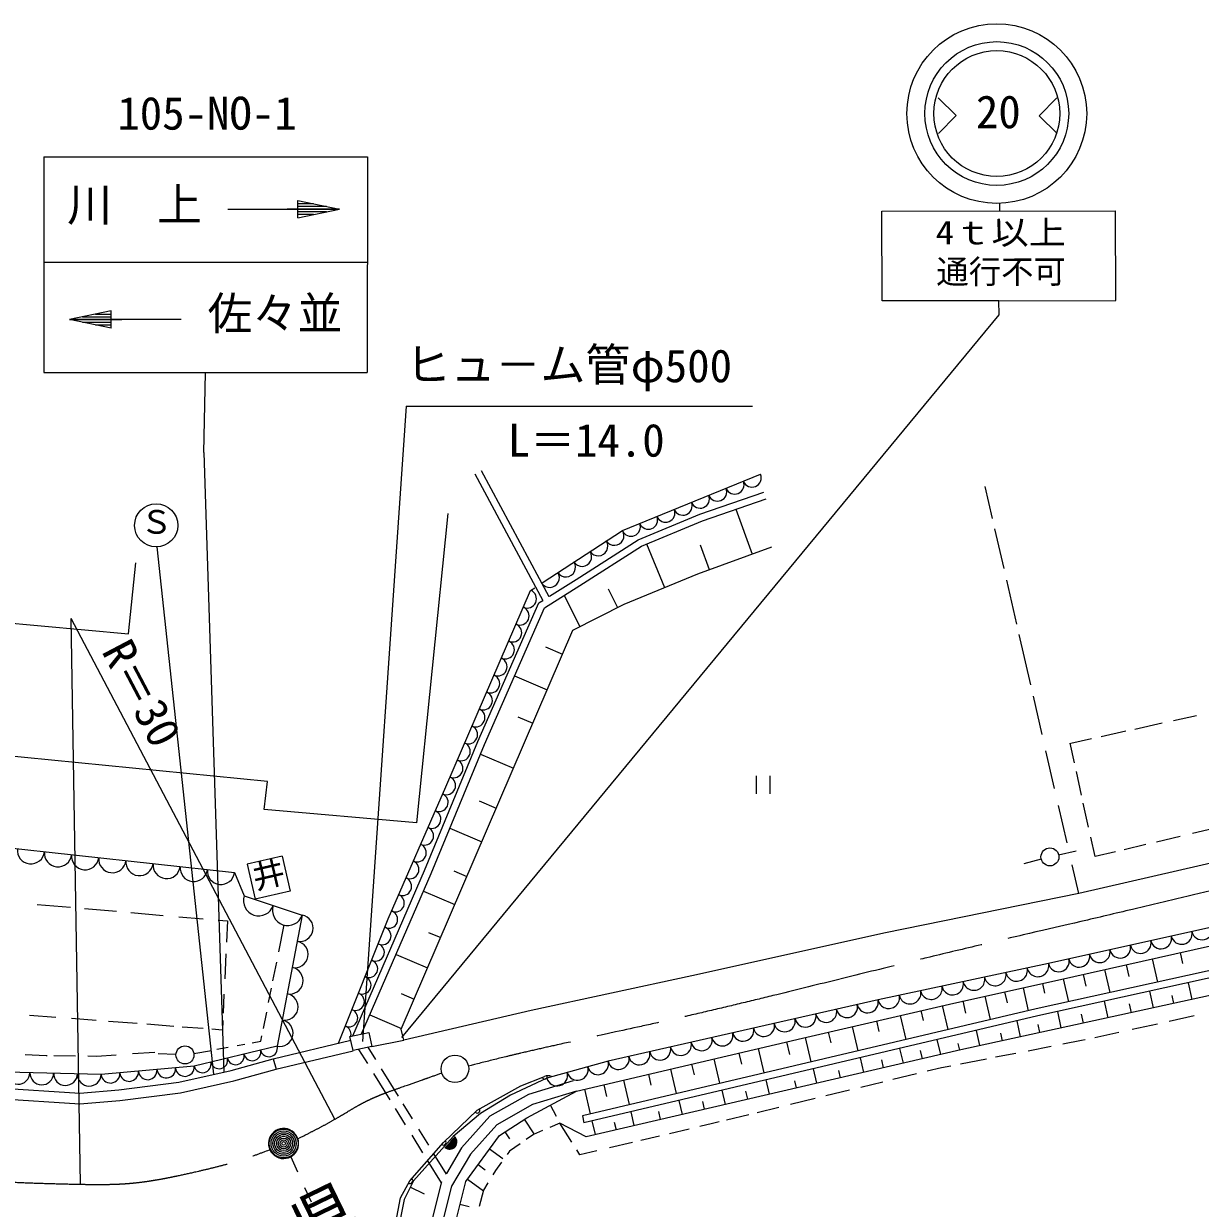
# Model space of a CAD drawing. Units: millimetres, scale not verified. Extents: x 40000 to 680000, y 20000 to 380000.
# Drawn here: x 374846 to 440296, y 249745 to 315653 of the extents above; entities that cross this region are included whole.
import ezdxf
from ezdxf.enums import TextEntityAlignment as Align

# ---------------------------------------------------------------- set-up
doc = ezdxf.new("R2010")
doc.units = ezdxf.units.MM
doc.header["$LTSCALE"] = 1000
doc.linetypes.add('CHAIN', pattern=[18.5, 12, -1.5, 3.5, -1.5])
for name, color, linetype, lineweight in [('M-BGD', 7, 'Continuous', 13), ('M-BMK', 2, 'CHAIN', 13), ('M-BMK-SRVR', 3, 'Continuous', 13), ('M-STR-HTXT', 7, 'Continuous', 13), ('M-STR-STR3', 7, 'Continuous', 13), ('M-STR-STRC', 7, 'Continuous', 13), ('M-TTL', 7, 'Continuous', 13)]:
    doc.layers.add(name, color=color, linetype=linetype, lineweight=lineweight)
doc.styles.add('@ＭＳ ゴシック', font='')
doc.styles.add('ＭＳ ゴシック', font='')
doc.styles.get('@ＭＳ ゴシック').set_extended_font_data('@MS Gothic')
doc.styles.get('ＭＳ ゴシック').set_extended_font_data('MS Gothic')

msp = doc.modelspace()

# ---------------------------------------------------------------- linework, layer by layer
at = {"layer": 'M-BGD'}
for p, q in [((384874, 291791), (384960, 296237)), ((400289, 290790), (404063, 283779)), ((399937, 290600), (403724, 283566)), ((408149, 287459), (415838, 290586)), ((412461, 288368), (416010, 289596)), ((428742, 288119), (428331, 289907)), ((412603, 287994), (416141, 289218)), ((398436, 288404), (396700, 271193)), ((409021, 286943), (412461, 288368)), ((414468, 288639), (415369, 286148)), ((403686, 284539), (408149, 287459)), ((409207, 286587), (412603, 287994)), ((429381, 285338), (428874, 287541)), ((405573, 284725), (409021, 286943)), ((409497, 286707), (410497, 284289)), ((405788, 284388), (409207, 286587)), ((412343, 285052), (416465, 286544)), ((412483, 286651), (412979, 285282)), ((380669, 281704), (381085, 285661)), ((404095, 283799), (405573, 284725)), ((408249, 283360), (412343, 285052)), ((398323, 273193), (403043, 284118)), ((403043, 284118), (403280, 284273)), ((403815, 283151), (405788, 284388)), ((407355, 284205), (407877, 283172)), ((430090, 282250), (429528, 284697)), ((400111, 275711), (403498, 283425)), ((403498, 283425), (403716, 283561)), ((404902, 283833), (405774, 282108)), ((365923, 283071), (380669, 281704)), ((400479, 275555), (403815, 283151)), ((405392, 281915), (408249, 283360)), ((378003, 251084), (377492, 282551)), ((392157, 254712), (377492, 282551)), ((395850, 259703), (405392, 281915)), ((430866, 278872), (430223, 281672)), ((403866, 280981), (404816, 280573)), ((402153, 279366), (403963, 278588)), ((431501, 276109), (431013, 278231)), ((402325, 277093), (403165, 276732)), ((438809, 276886), (440081, 277165)), ((434786, 276004), (436161, 276306)), ((436647, 276412), (438182, 276749)), ((388407, 273498), (364983, 275794)), ((397139, 268537), (400111, 275711)), ((397507, 268381), (400479, 275555)), ((433296, 274529), (433056, 275625)), ((433090, 275633), (434243, 275885)), ((400257, 275020), (402091, 274232)), ((432192, 273102), (431711, 275197)), ((415603, 272811), (415603, 273811)), ((416353, 273811), (416353, 272811)), ((433692, 272724), (433401, 274052)), ((388221, 271934), (388407, 273498)), ((395129, 265849), (398323, 273193)), ((400188, 272413), (401135, 272006)), ((434082, 270946), (433788, 272284)), ((396700, 271193), (388221, 271934)), ((432887, 270076), (432410, 272153)), ((398547, 270891), (400327, 270126)), ((441371, 270959), (439862, 270600)), ((365434, 270730), (386573, 268437)), ((434440, 269310), (434201, 270403)), ((439181, 270438), (437858, 270123)), ((432417, 269407), (433391, 269631)), ((445326, 269965), (433534, 267260)), ((435575, 269580), (434440, 269310)), ((437262, 269981), (436069, 269697)), ((389227, 269346), (387278, 268898)), ((389227, 269346), (389675, 267397)), ((431447, 269163), (430479, 268910)), ((386573, 268437), (387115, 267133)), ((387278, 268898), (387726, 266949)), ((393156, 259336), (397139, 268537)), ((393638, 259443), (397507, 268381)), ((398776, 268514), (399501, 268202)), ((433534, 267260), (433167, 268857)), ((387115, 267133), (390342, 266059)), ((389675, 267397), (387726, 266949)), ((397078, 267391), (398829, 266639)), ((433534, 267260), (422789, 265077)), ((432346, 262429), (452610, 266996)), ((375588, 266656), (377457, 266493)), ((378225, 266426), (380006, 266270)), ((380799, 266201), (382598, 266043)), ((383476, 265966), (384826, 265848)), ((385669, 265775), (386177, 265730)), ((386177, 265730), (386122, 264553)), ((390342, 266059), (388944, 258761)), ((392365, 258934), (395129, 265849)), ((443241, 265906), (431850, 263364)), ((389038, 264019), (389339, 265513)), ((397372, 265091), (398041, 264804)), ((422789, 265077), (412007, 262682)), ((455532, 264780), (426966, 258565)), ((386092, 263909), (386027, 262503)), ((395556, 263873), (397316, 263117)), ((443960, 263663), (431165, 260840)), ((439331, 263366), (439195, 263972)), ((388713, 262407), (388921, 263436)), ((431850, 263364), (422370, 261339)), ((444045, 263273), (431254, 260450)), ((435273, 261747), (434985, 263024)), ((436339, 262643), (436192, 263296)), ((437933, 262333), (437642, 263622)), ((412007, 262682), (403067, 260753)), ((426589, 261167), (432346, 262429)), ((432980, 261241), (432695, 262507)), ((433954, 262095), (433805, 262758)), ((388468, 261190), (388631, 262000)), ((395835, 261701), (396572, 261384)), ((429564, 261176), (429430, 261789)), ((430744, 260741), (430465, 262016)), ((431656, 261714), (431538, 262252)), ((437471, 261822), (437673, 260895)), ((439615, 262295), (439818, 261361)), ((385988, 261652), (385940, 260609)), ((422370, 261339), (407358, 257925)), ((418162, 259213), (426589, 261167)), ((426271, 259688), (425962, 261021)), ((427252, 260610), (427105, 261280)), ((428621, 260241), (428334, 261549)), ((434952, 261266), (435152, 260346)), ((436337, 261120), (436445, 260627)), ((438712, 261577), (438807, 261141)), ((376632, 260368), (375164, 260481)), ((388177, 259748), (388362, 260666)), ((394099, 260507), (395868, 259747)), ((403067, 260753), (395989, 259098)), ((431165, 260840), (405921, 254897)), ((431254, 260450), (406013, 254507)), ((423932, 259137), (423621, 260479)), ((424905, 260195), (424777, 260746)), ((432346, 260691), (432545, 259779)), ((433662, 260551), (433772, 260046)), ((439952, 260447), (438573, 260144)), ((378880, 260196), (377504, 260302)), ((381165, 260021), (379556, 260144)), ((383189, 259866), (381688, 259981)), ((384822, 259741), (383663, 259830)), ((385896, 259659), (385316, 259703)), ((385921, 260199), (385896, 259659)), ((395989, 259098), (395850, 259703)), ((421270, 258510), (420957, 259861)), ((422433, 259581), (422296, 260171)), ((430090, 260176), (430283, 259287)), ((431263, 259965), (431360, 259521)), ((437909, 259999), (436511, 259692)), ((387561, 258951), (388033, 259036)), ((388033, 259036), (388095, 259342)), ((388725, 258069), (393038, 259094)), ((392993, 259299), (394037, 259532)), ((393167, 258519), (392993, 259299)), ((394037, 259532), (394210, 258751)), ((394210, 258751), (395989, 259098)), ((405596, 256260), (418162, 259213)), ((418651, 257894), (418336, 259253)), ((419762, 258944), (419621, 259551)), ((425649, 259131), (425841, 258304)), ((427837, 259646), (428022, 258795)), ((429181, 259486), (429272, 259067)), ((433688, 259073), (432646, 258871)), ((433891, 259117), (433688, 259073)), ((435760, 259527), (434433, 259236)), ((380900, 258350), (382141, 258432)), ((384308, 258362), (385299, 258518)), ((388944, 258761), (384331, 257652)), ((385591, 258595), (386211, 258707)), ((386726, 258800), (387141, 258875)), ((388863, 257485), (393177, 258510)), ((394210, 258751), (393167, 258519)), ((393479, 258588), (393969, 257794)), ((393993, 258709), (394410, 258033)), ((426966, 258565), (406126, 253727)), ((414784, 257765), (414638, 258385)), ((416043, 257280), (415723, 258640)), ((417456, 258300), (417289, 259008)), ((423569, 258641), (423760, 257821)), ((424720, 258528), (424827, 258068)), ((426814, 258907), (426897, 258549)), ((430027, 258363), (428905, 258146)), ((431994, 258744), (430715, 258496)), ((374927, 258305), (376102, 258254)), ((376102, 258254), (376144, 258253)), ((376519, 258248), (377733, 258233)), ((378419, 258224), (378896, 258218)), ((378896, 258218), (379981, 258289)), ((383317, 258298), (382321, 258346)), ((386396, 257413), (388725, 258069)), ((388725, 258069), (388887, 257491)), ((407358, 257925), (403947, 256985)), ((412162, 257162), (412019, 257769)), ((413575, 256699), (413255, 258060)), ((421370, 258123), (421559, 257310)), ((422556, 258007), (422659, 257565)), ((428395, 258047), (426957, 257768)), ((379157, 257188), (373868, 257328)), ((384331, 257652), (379157, 257188)), ((383470, 256757), (386396, 257413)), ((386543, 256831), (388887, 257491)), ((394303, 257254), (395210, 255784)), ((394733, 257510), (395671, 255989)), ((409758, 256597), (409615, 257205)), ((410825, 257489), (411146, 256127)), ((418762, 257509), (418949, 256704)), ((420171, 257413), (420264, 257009)), ((424511, 257224), (423191, 256903)), ((425902, 257563), (425102, 257369)), ((426411, 257662), (425902, 257563)), ((369881, 256675), (377966, 256158)), ((380132, 256331), (383470, 256757)), ((383574, 256166), (386543, 256831)), ((403947, 256985), (401918, 256033)), ((405420, 256834), (402918, 256068)), ((407291, 255962), (407136, 256622)), ((408542, 255514), (408221, 256877)), ((416122, 256887), (416307, 256090)), ((417726, 256828), (417816, 256441)), ((422633, 256767), (421419, 256470)), ((369834, 256076), (377971, 255556)), ((377966, 256158), (380132, 256331)), ((377971, 255556), (380194, 255734)), ((380194, 255734), (383574, 256166)), ((401918, 256033), (400252, 255023)), ((402918, 256068), (400777, 254865)), ((402837, 254784), (405596, 256260)), ((405596, 256260), (403155, 255513)), ((406375, 255004), (406055, 256368)), ((411293, 255751), (411475, 254969)), ((413675, 256311), (413859, 255522)), ((415003, 256270), (415109, 255812)), ((418864, 255848), (417508, 255517)), ((420775, 256314), (419473, 255996)), ((395505, 255306), (396068, 254393)), ((395932, 255566), (396451, 254726)), ((403155, 255513), (401158, 254391)), ((404488, 254862), (404153, 255488)), ((408610, 255119), (408789, 254345)), ((410152, 255131), (410256, 254686)), ((412601, 255695), (412704, 255254)), ((416850, 255356), (415652, 255064)), ((400252, 255023), (398744, 253740)), ((400777, 254865), (399206, 253106)), ((401310, 253796), (402837, 254784)), ((403241, 253885), (402712, 254703)), ((404677, 254477), (404116, 254241)), ((406126, 253727), (404677, 254477)), ((405336, 253433), (404677, 254477)), ((405921, 254897), (406013, 254507)), ((406454, 254611), (406632, 253844)), ((407699, 254533), (407796, 254115)), ((413166, 254458), (412454, 254291)), ((413531, 254547), (413166, 254458)), ((415182, 254950), (413931, 254645)), ((396429, 253808), (397027, 252839)), ((396811, 254141), (397361, 253251)), ((399434, 251232), (401310, 253796)), ((401158, 254391), (399693, 252750)), ((401885, 253618), (401634, 254006)), ((403200, 253856), (402800, 253574)), ((403698, 254065), (403200, 253856)), ((410208, 253764), (409181, 253522)), ((411861, 254152), (410765, 253894)), ((398744, 253740), (396524, 251277)), ((399206, 253106), (398367, 251679)), ((402457, 253331), (401867, 252915)), ((408711, 253412), (407423, 253110)), ((397650, 252783), (398349, 251649)), ((399693, 252750), (398652, 250979)), ((401502, 252496), (400757, 253040)), ((401867, 252915), (401733, 252733)), ((405784, 252725), (405611, 252998)), ((406727, 252946), (405784, 252725)), ((397302, 252394), (398063, 251161)), ((400515, 251876), (400118, 252166)), ((401090, 251856), (400935, 251599)), ((401429, 252318), (401090, 251856)), ((396524, 251277), (396011, 250231)), ((398091, 251210), (397387, 248422)), ((398463, 247343), (399434, 251232)), ((400415, 250706), (399525, 251357)), ((400669, 251156), (400428, 250753)), ((397143, 250523), (396346, 250914)), ((398652, 250979), (397980, 248321)), ((400428, 250753), (400182, 249846)), ((396011, 250231), (395411, 247165)), ((399618, 249822), (399113, 249948))]:
    msp.add_line(p, q, dxfattribs=at)
for centre in [(431933, 269298), (383818, 258278)]:
    msp.add_circle(centre, 500, dxfattribs=at)
for centre, radius, start, end in [((414396, 290000), 519, 202.13191, 22.13191), ((415357, 290391), 519, 202.13191, 22.13191), ((412474, 289218), 519, 202.13191, 22.13191), ((413435, 289609), 519, 202.13191, 22.13191), ((411513, 288827), 519, 202.13191, 22.13191), ((409591, 288045), 519, 202.13191, 22.13191), ((410552, 288436), 519, 202.13191, 22.13191), ((407700, 287166), 536, 213.07911, 33.07911), ((408630, 287655), 519, 202.13191, 22.13191), ((406802, 286581), 536, 213.07911, 33.07911), ((405903, 285996), 536, 213.07911, 33.07911), ((405005, 285411), 536, 213.07911, 33.07911), ((404107, 284826), 536, 213.07911, 33.07911), ((402854, 283656), 515, 246.58203, 66.58203), ((402445, 282712), 515, 246.58203, 66.58203), ((402036, 281768), 515, 246.58203, 66.58203), ((401627, 280823), 515, 246.58203, 66.58203), ((401218, 279879), 515, 246.58203, 66.58203), ((400809, 278935), 515, 246.58203, 66.58203), ((400400, 277990), 515, 246.58203, 66.58203), ((399991, 277046), 515, 246.58203, 66.58203), ((399582, 276101), 515, 246.58203, 66.58203), ((399173, 275157), 515, 246.58203, 66.58203), ((398764, 274213), 515, 246.58203, 66.58203), ((398355, 273268), 515, 246.58203, 66.58203), ((397947, 272329), 510, 246.49355, 66.49355), ((397541, 271394), 510, 246.49355, 66.49355), ((397134, 270460), 510, 246.49355, 66.49355), ((375248, 269666), 759, 173.81038, 353.81038), ((376758, 269502), 759, 173.81038, 353.81038), ((396728, 269525), 510, 246.49355, 66.49355), ((378268, 269338), 759, 173.81038, 353.81038), ((379778, 269174), 759, 173.81038, 353.81038), ((381288, 269011), 759, 173.81038, 353.81038), ((382798, 268847), 759, 173.81038, 353.81038), ((396321, 268590), 510, 246.49355, 66.49355), ((384308, 268683), 759, 173.81038, 353.81038), ((385818, 268519), 759, 173.81038, 353.81038), ((395915, 267656), 510, 246.49355, 66.49355), ((387922, 266864), 850, 161.58083, 341.58083), ((395526, 266731), 493, 247.93091, 67.93091), ((389535, 266327), 850, 161.58083, 341.58083), ((395155, 265817), 493, 247.93091, 67.93091), ((390202, 265329), 743, 259.15769, 79.15769), ((394785, 264903), 493, 247.93091, 67.93091), ((439254, 265016), 584, 192.58058, 12.58058), ((440393, 265271), 584, 192.58058, 12.58058), ((389922, 263869), 743, 259.15769, 79.15769), ((394414, 263988), 493, 247.93091, 67.93091), ((435837, 264254), 584, 192.58058, 12.58058), ((436976, 264508), 584, 192.58058, 12.58058), ((438115, 264762), 584, 192.58058, 12.58058), ((433559, 263745), 584, 192.58058, 12.58058), ((434698, 264000), 584, 192.58058, 12.58058), ((389643, 262410), 743, 259.15769, 79.15769), ((394043, 263074), 493, 247.93091, 67.93091), ((430073, 262985), 606, 192.05515, 12.05515), ((431258, 263238), 606, 192.05515, 12.05515), ((432420, 263491), 584, 192.58058, 12.58058), ((393673, 262160), 493, 247.93091, 67.93091), ((426518, 262225), 606, 192.05515, 12.05515), ((427703, 262478), 606, 192.05515, 12.05515), ((428888, 262731), 606, 192.05515, 12.05515), ((389363, 260950), 743, 259.15769, 79.15769), ((393302, 261245), 493, 247.93091, 67.93091), ((424147, 261719), 606, 192.05515, 12.05515), ((425332, 261972), 606, 192.05515, 12.05515), ((420638, 260946), 592, 192.81236, 12.81236), ((421792, 261208), 592, 192.81236, 12.81236), ((422962, 261466), 606, 192.05515, 12.05515), ((392931, 260331), 493, 247.93091, 67.93091), ((418328, 260420), 592, 192.81236, 12.81236), ((419483, 260683), 592, 192.81236, 12.81236), ((389084, 259491), 743, 259.15769, 79.15769), ((392561, 259417), 493, 351.98922, 67.93091), ((414864, 259632), 592, 192.81236, 12.81236), ((416019, 259895), 592, 192.81236, 12.81236), ((417173, 260158), 592, 192.81236, 12.81236), ((412554, 259107), 592, 192.81236, 12.81236), ((413709, 259370), 592, 192.81236, 12.81236), ((387560, 258428), 474, 193.52392, 13.52392), ((388483, 258650), 474, 193.52392, 13.52392), ((409090, 258319), 592, 192.81236, 12.81236), ((410245, 258582), 592, 192.81236, 12.81236), ((411399, 258845), 592, 192.81236, 12.81236), ((384792, 257762), 474, 193.52392, 13.52392), ((385715, 257984), 474, 193.52392, 13.52392), ((386637, 258206), 474, 193.52392, 13.52392), ((406789, 257769), 590, 195.41665, 15.41665), ((407935, 258057), 592, 192.81236, 12.81236), ((374529, 257311), 661, 178.48354, 358.48354), ((375852, 257276), 661, 178.48354, 358.48354), ((377174, 257241), 661, 178.48354, 358.48354), ((378496, 257206), 661, 178.48354, 358.48354), ((379674, 257234), 520, 185.11831, 5.11831), ((380709, 257327), 520, 185.11831, 5.11831), ((381744, 257420), 520, 185.11831, 5.11831), ((382778, 257513), 520, 185.11831, 5.11831), ((383813, 257605), 520, 185.11831, 5.11831), ((404515, 257142), 590, 195.41665, 15.41665), ((405652, 257455), 590, 195.41665, 15.41665), ((398549, 253440), 400, 227.97029, 47.97029), ((398549, 253440), 400, 227.97029, 47.97029), ((398549, 253440), 350, 227.97029, 47.97029), ((398549, 253440), 300, 227.97029, 47.97029), ((398549, 253440), 250, 227.97029, 47.97029), ((398549, 253440), 200, 227.97029, 47.97029), ((398549, 253440), 150, 227.97029, 47.97029), ((398549, 253440), 100, 227.97029, 47.97029), ((398549, 253440), 50, 227.97029, 47.97029)]:
    msp.add_arc(centre, radius, start, end, dxfattribs=at)
at = {"layer": 'M-BMK'}
for p, q in [((389704, 252617), (390083, 251769)), ((390468, 250909), (390829, 250102))]:
    msp.add_line(p, q, dxfattribs=at)
for points, knots in [([(489349, 291993), (489239, 291885), (489129, 291777), (489019, 291670), (488919, 291573), (488818, 291476), (488717, 291380), (488536, 291206), (488354, 291033), (488172, 290860), (487080, 289821), (485987, 288782), (484889, 287750), (482234, 285255), (479543, 282803), (476871, 280315), (476062, 279562), (475255, 278806), (474387, 278127), (473570, 277489), (472699, 276919), (471839, 276335), (471390, 276030), (470943, 275721), (470479, 275439), (469996, 275145), (469495, 274880), (468989, 274629), (468668, 274470), (468345, 274316), (468018, 274170), (467365, 273878), (466697, 273617), (466018, 273390), (464970, 273039), (463897, 272768), (462822, 272510), (461371, 272161), (459916, 271834), (458462, 271507), (454449, 270603), (450436, 269687), (446432, 268740), (443125, 267957), (439824, 267153), (436517, 266372), (432706, 265472), (428886, 264603), (425079, 263683), (420391, 262550), (415721, 261341), (411017, 260274), (408858, 259784), (406691, 259324), (404530, 258839), (404170, 258758), (403810, 258676), (403450, 258594), (403090, 258512), (402730, 258431), (402371, 258346), (401434, 258127), (400501, 257890), (399568, 257653)], [0, 0, 0, 0, 1, 1, 1, 2, 2, 2, 3, 3, 3, 4, 4, 4, 5, 5, 5, 6, 6, 6, 7, 7, 7, 8, 8, 8, 9, 9, 9, 10, 10, 10, 11, 11, 11, 12, 12, 12, 13, 13, 13, 14, 14, 14, 15, 15, 15, 16, 16, 16, 17, 17, 17, 18, 18, 18, 19, 19, 19, 20, 20, 20, 21, 21, 21, 21]), ([(319440, 259238), (321336, 258789), (323233, 258340), (325135, 257914), (326629, 257579), (328127, 257258), (329628, 256955), (332718, 256331), (335822, 255783), (338932, 255267), (340495, 255008), (342058, 254757), (343622, 254503), (345741, 254160), (347859, 253811), (349987, 253541), (353567, 253086), (357174, 252854), (360755, 252393), (361441, 252305), (362125, 252208), (362812, 252129), (364987, 251879), (367180, 251807), (369358, 251577), (370138, 251495), (370916, 251392), (371697, 251329), (372270, 251282), (372844, 251256), (373418, 251232), (374953, 251166), (376486, 251111), (378024, 251083), (378948, 251066), (379874, 251059), (380791, 251139), (382011, 251245), (383216, 251505), (384415, 251779), (385336, 251990), (386254, 252209), (387148, 252504), (387607, 252656), (388060, 252828), (388513, 253000)], [0, 0, 0, 0, 1, 1, 1, 2, 2, 2, 3, 3, 3, 4, 4, 4, 5, 5, 5, 6, 6, 6, 7, 7, 7, 8, 8, 8, 9, 9, 9, 10, 10, 10, 11, 11, 11, 12, 12, 12, 13, 13, 13, 14, 14, 14, 15, 15, 15, 15]), ([(390096, 253618), (390788, 253964), (391481, 254310), (392151, 254698), (392728, 255031), (393289, 255396), (393884, 255694), (394625, 256064), (395418, 256330), (396202, 256605), (396476, 256701), (396749, 256798), (397022, 256894), (397132, 256932), (397241, 256971), (397351, 257009), (397599, 257096), (397847, 257185), (398095, 257273)], [0, 0, 0, 0, 1, 1, 1, 2, 2, 2, 3, 3, 3, 4, 4, 4, 5, 5, 5, 6, 6, 6, 6])]:
    msp.add_open_spline(points, degree=3, knots=knots, dxfattribs=at)
at = {"layer": 'M-BMK-SRVR'}
for centre, radius in [((398837, 257506), 765), ((389306, 253353), 800), ((389306, 253353), 700), ((389306, 253353), 600), ((389306, 253353), 500), ((389306, 253353), 400), ((389306, 253353), 300), ((389306, 253353), 200), ((389306, 253353), 100)]:
    msp.add_circle(centre, radius, dxfattribs=at)
for start, end in [(0, 298.66834), (298.66834, 0)]:
    msp.add_arc((389303, 253351), 837, start, end, dxfattribs=at)
at = {"layer": 'M-STR-STR3'}
for q in [(393687, 259028), (415379, 294375)]:
    msp.add_line((396119, 294375), q, dxfattribs=at)
at = {"layer": 'M-STR-STRC'}
for p, q in [((425721, 311530), (426722, 310551)), ((431330, 310519), (432309, 311519)), ((426722, 310551), (425742, 309551)), ((431330, 310519), (432330, 309539)), ((375970, 308245), (375960, 296245)), ((375970, 308245), (393970, 308245)), ((393970, 308245), (393960, 296245)), ((386206, 305332), (392421, 305327)), ((392421, 305327), (389509, 305329)), ((390094, 304846), (390094, 305811)), ((390094, 305811), (392421, 305327)), ((390094, 304846), (392421, 305327)), ((391697, 305177), (390096, 305178)), ((391698, 305477), (390099, 305478)), ((390974, 305628), (390100, 305628)), ((422584, 305226), (435584, 305249)), ((422593, 300226), (422584, 305226)), ((429118, 305655), (429122, 305238)), ((435593, 300249), (435584, 305249)), ((390974, 305028), (390095, 305028)), ((375965, 302384), (393965, 302384)), ((429093, 300238), (422593, 300226)), ((429093, 300238), (435593, 300249)), ((429102, 299452), (429093, 300238)), ((379716, 299680), (377389, 299200)), ((378112, 299349), (379711, 299348)), ((378835, 299498), (379710, 299498)), ((379715, 298715), (379716, 299680)), ((395884, 259256), (429102, 299452)), ((379715, 298715), (377389, 299200)), ((377389, 299200), (380300, 299197)), ((383604, 299194), (377389, 299200)), ((378112, 299049), (379713, 299048)), ((378835, 298898), (379714, 298898)), ((375960, 296245), (393960, 296245)), ((384874, 291791), (385982, 257328)), ((385424, 257203), (382278, 286542))]:
    msp.add_line(p, q, dxfattribs=at)
for centre, radius in [((428975, 310653), 5000), ((428975, 310653), 4000), ((428975, 310653), 3500), ((382217, 287740), 1200)]:
    msp.add_circle(centre, radius, dxfattribs=at)
at = {"layer": 'M-TTL'}
for p, q in [((402493, 256562), (403822, 257087)), ((400078, 255197), (402493, 256562)), ((398189, 253413), (400078, 255197)), ((396334, 251278), (398189, 253413)), ((395809, 250333), (396334, 251278)), ((395180, 247044), (395809, 250333))]:
    msp.add_line(p, q, dxfattribs=at)
for centre, radius, start, end in [((403822, 257087), 150, 201.54098, 21.54098), ((404006, 256622), 500, 66.54098, 111.54098), ((400078, 255197), 150, 223.36342, 29.47589), ((398189, 253413), 150, 229.01418, 43.36342), ((396334, 251278), 150, 240.9454, 49.01418)]:
    msp.add_arc(centre, radius, start, end, dxfattribs=at)

# ---------------------------------------------------------------- texts
at = {"layer": 'M-BGD', "style": 'ＭＳ ゴシック'}
for s, height, rotation, p in [('R＝30', 1833, 297.779, (378664, 280484)), ('井', 1320, 13.186, (387828, 267099))]:
    msp.add_text(s, height=height, rotation=rotation, dxfattribs=at).set_placement(p, align=Align.BOTTOM_LEFT)
at = {"layer": 'M-STR-HTXT', "style": '@ＭＳ ゴシック', "width": 1.25}
msp.add_text('県道大下日南瀬線', height=2566, rotation=295.915, dxfattribs=at).set_placement((388831, 250083), align=Align.BOTTOM_LEFT)
at = {"layer": 'M-STR-STR3', "style": 'ＭＳ ゴシック'}
for s, p in [('ヒュ－ム管', (396093, 295222)), ('φ500', (408612, 295154)), ('L＝14.0', (401766, 291015))]:
    msp.add_text(s, height=1833, dxfattribs=at).set_placement(p, align=Align.BOTTOM_LEFT)
at = {"layer": 'M-STR-STRC', "style": 'ＭＳ ゴシック'}
for s, height, p in [('105-NO-1', 1833, (380056, 309208)), ('川\u3000上', 1833, (377265, 304128)), ('佐々並', 1833, (385071, 298071)), ('Ｓ', 1320, (381327, 286879))]:
    msp.add_text(s, height=height, dxfattribs=at).set_placement(p, align=Align.BOTTOM_LEFT)
for s, height, p in [('20', 1833, (427815, 309284)), ('通行不可', 1320, (425615, 300799))]:
    msp.add_text(s, height=height, rotation=0.102, dxfattribs=at).set_placement(p, align=Align.BOTTOM_LEFT)
at = {"layer": 'M-STR-STRC', "style": 'ＭＳ ゴシック', "width": 1.15}
msp.add_text('4ｔ以上', height=1320, rotation=0.102, dxfattribs=at).set_placement((425575, 302977), align=Align.BOTTOM_LEFT)

doc.saveas('drawing.dxf')
